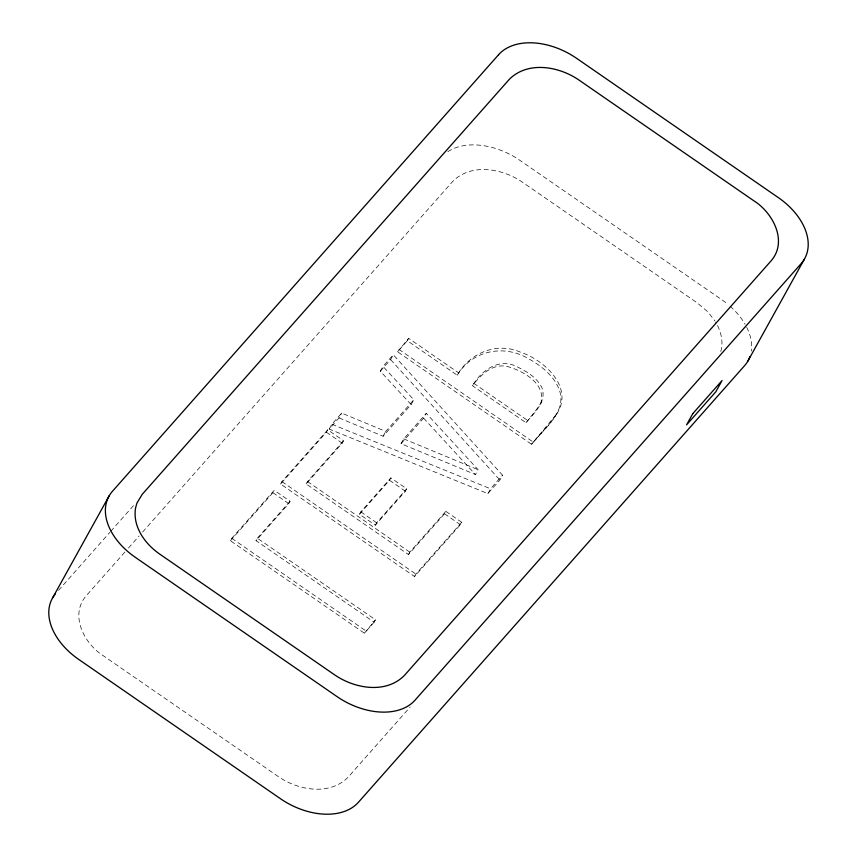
<?xml version="1.0" encoding="UTF-8"?>
<svg xmlns="http://www.w3.org/2000/svg" width="857" height="857" viewBox="0 0 857 857"><rect width="100%" height="100%" fill="white"/><g stroke="black" fill="none" stroke-linecap="round" stroke-linejoin="round"><path stroke-width="0.64" stroke-dasharray="4.29 3.21" d="M540.531 404.097C547.012 384.568 524.27 371.531 508.79 366.903C493.364 362.286 480.991 374.573 472.443 385.714L525.973 422.672C534.115 413.095 547.098 401.687 541.903 387.675C536.793 377.123 526.048 371.199 515.989 366.207C498.42 357.765 481.066 370.899 472.443 385.714M720.758 351.499C723.79 341.504 720.769 330.684 715.595 321.932M556.782 413.888C574.169 387.471 544.409 360.069 520.51 352.173C496.835 341.632 469.422 353.095 457.231 375.216L407.3 340.743L397.552 351.756L531.522 444.258L549.926 423.444L556.782 413.888L531.522 444.258C543.895 428.511 568.684 411.114 558.528 387.889C552.701 374.67 540.767 365.553 528.469 358.676C503.873 344.075 472.443 350.245 457.231 375.216M374.145 622.193L364.396 633.205L230.426 540.713L231.765 538.303L274.24 490.29L290.073 501.216L288.734 503.627L256.007 540.628L374.145 622.193L375.473 619.782L257.346 538.217L256.007 540.628M230.426 540.713L272.901 492.7L274.24 490.29M280.571 484.023L281.91 481.613L327.728 429.807L343.561 440.734L342.232 443.155L306.153 483.937L408.457 554.565L444.526 513.782L445.865 511.361L461.698 522.299L460.359 524.709L414.542 576.515L280.571 484.023L326.388 432.217L327.728 429.807M329.195 429.046L331.873 424.226L341.718 413.095L385.789 431.425L413.792 399.769L383.004 366.41L393.288 354.787L502.556 475.207L499.877 480.027L487.869 493.611L329.195 429.046L339.04 417.916L341.718 413.095M306.153 483.937L307.492 481.527L343.561 440.734M339.04 417.916L383.111 436.245L411.114 404.59L380.326 371.231L383.004 366.41M380.326 371.231L390.61 359.608L393.288 354.787M397.552 351.756L408.639 338.333L458.57 372.806M407.3 340.743L408.639 338.333M383.111 436.245L385.789 431.425M411.114 404.59L413.792 399.769M359.479 514.254L360.808 511.843L390.856 477.874L406.689 488.801L405.361 491.211L375.312 525.191L359.479 514.254L389.517 480.284L390.856 477.874M401.022 443.68L403.701 438.859L426.283 413.32L478.131 469.722L475.453 474.553L401.022 443.68L423.615 418.141L426.283 413.32M375.312 525.191L376.652 522.781L406.689 488.801M364.396 633.205L375.473 619.782M408.457 554.565L409.785 552.154L445.865 511.361M414.542 576.515L415.881 574.104L461.698 522.299M525.973 422.672L535.379 411.135L541.86 401.676M487.869 493.611L490.547 488.779L502.556 475.207M58.49 590.398L109.867 532.315M110.746 531.319L134.667 504.28M124.908 552.037L85.946 596.086C69.31 615.712 84.618 644.036 103.472 655.862L278.289 776.56C298.193 790.358 329.602 796.046 348.178 777.128L410.16 707.046M128.454 548.03L139.08 536.021M142.626 532.015L452.539 181.62C471.114 162.701 502.523 168.39 522.427 182.187L697.244 302.885L707.668 311.702L714.867 320.882M257.346 538.217L290.073 501.216M331.873 424.226L490.547 488.779M403.701 438.859L478.131 469.722M473.771 383.304L527.312 420.262M398.891 349.345L532.861 441.837M326.388 432.217L342.232 443.155M444.526 513.782L460.359 524.709M389.517 480.284L405.361 491.211M360.808 511.843L376.652 522.781M307.492 481.527L409.785 552.154M281.91 481.613L415.881 574.104M272.901 492.7L288.734 503.627M231.765 538.303L365.735 630.795M423.615 418.141L475.453 474.553M390.61 359.608L499.877 480.027M447.868 151.7A61.65 41.093 29 0 1 520.017 160.43L721.723 299.693A61.65 41.093 29 0 1 728.075 304.503M730.068 306.206A61.65 41.093 29 0 1 745.097 324.289M746.726 327.331A61.65 41.093 29 0 1 751.289 351.113"/><path stroke-width="1.29" d="M52.673 597.768L109.257 495.678M747.743 361.322L804.327 259.232M749.993 356.437A61.65 41.093 29 0 1 744.572 365.693L358.408 802.291A61.65 41.093 29 0 1 280.4 798.67L78.683 659.397A61.65 41.093 29 0 1 55.137 594.222M135.556 507.955C132.449 526.648 145.058 543.981 159.756 554.115L334.573 674.813C354.487 688.61 385.907 694.288 404.483 675.359L771.332 260.592C787.979 240.956 772.703 212.622 753.839 200.784L579.021 80.097C559.107 66.289 527.687 60.622 509.112 79.551L142.251 494.318L136.959 503.016L135.556 507.955M692.81 413.61L686.575 424.858L715.809 391.799L722.055 380.551L692.81 413.61M498.592 54.709L112.428 491.307A61.65 41.093 29 0 0 135.277 557.307L336.983 696.57A61.65 41.093 29 0 0 415.002 700.201L801.166 263.602A61.65 41.093 29 0 0 778.317 197.603L576.6 58.33A61.65 41.093 29 0 0 498.592 54.709"/></g></svg>
